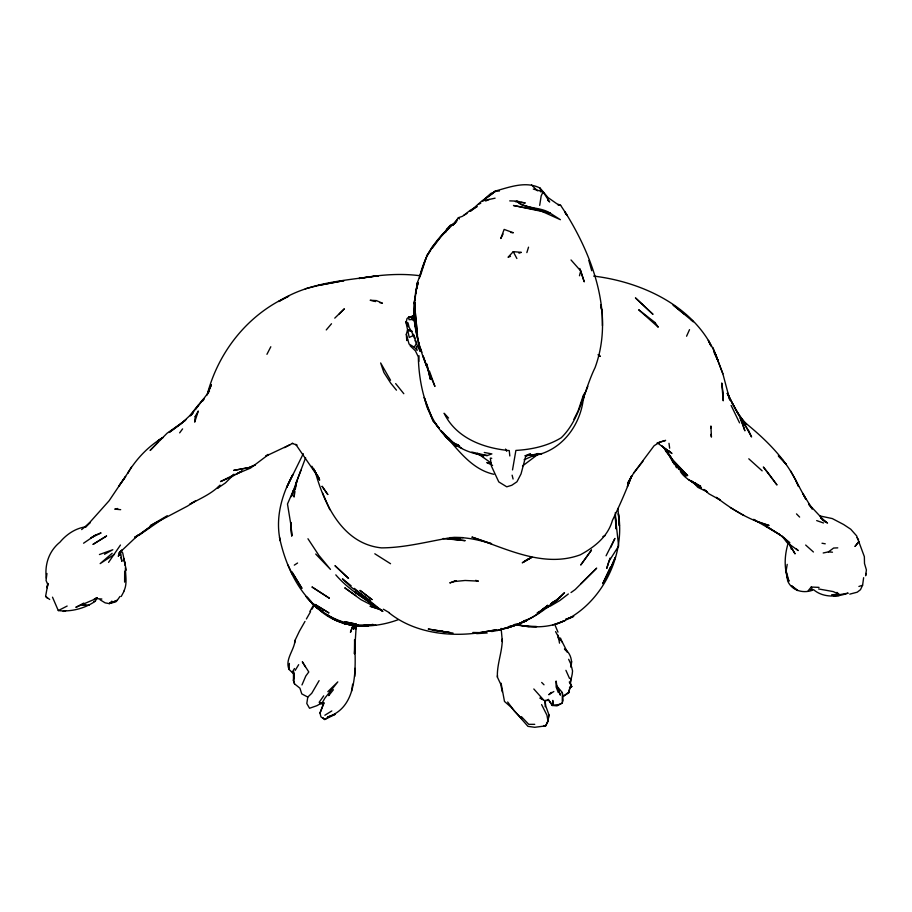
<?xml version="1.0" encoding="UTF-8"?>
<svg xmlns="http://www.w3.org/2000/svg" width="912" height="912" viewBox="0 0 912 912"><rect width="100%" height="100%" fill="white"/><g stroke="black" fill="none" stroke-linecap="round" stroke-linejoin="round"><path stroke-width="1.37" d="M124.613 582.118L124.67 571.151M327.841 691.672L337.805 681.902L324.763 698.296L322.426 702.525L316.943 705.671L309.533 708.259L306.797 703.483L307.789 697.076L301.781 693.907L299.934 688.195L294.53 683.875L293.447 680.705L293.504 671.528L294.029 673.512M562.282 701.453L562.339 695.776L562.909 696.54L568.609 692.938L570.011 687.374L571.676 686.622L570.376 682.826L570.844 678.095M429.404 371.013L434.933 386.437C423.67 359.852 411.711 332.23 415.063 302.659L415.393 314.275M356.261 625.279L354.437 653.847L354.608 639.574C355.418 665.714 359.191 706.868 327.682 716.992L335.399 714.244L324.729 719.522L320.944 716.866L319.998 713.07L323.908 702.878L319.952 702.992M354.814 676.328L355.042 668.325M562.202 641.866L567.378 652.114L564.448 649.013C570.182 652.376 572.77 660.505 570.901 666.763M418.847 361.426L419.018 355.737M501.087 683.213L504.484 701.442L511.541 707.621L527.945 726.351L534.763 727.297L545.672 725.872L547.918 721.552L548.956 714.848L545.832 706.241L545.034 700.792L539.915 697.999L543.324 699.652L533.816 688.982M46.284 578.208C44.574 564.22 49.009 551.042 59.998 542.127C66.428 534.443 75.354 528.344 85.397 526.897M300.937 470.284L296.537 481.81L294.359 490.724L294.063 497.04L294.964 491.5M502.261 691.855L500.779 684.353L497.405 677.137L497.496 675.575M583.623 395.534C581.753 424.468 561.45 452.101 531.479 456.023L534.922 454.803M47.378 598.249L45.6 596.345L47.96 583.429L47.15 587.784L47.618 584.182L46.045 580.454L46.957 573.477M552.376 705.455L552.786 700.405L553.299 705.193L552.376 705.455L548.226 699.413L552.376 705.455L557.004 705.854L562.134 703.095L563.126 700.291L562.282 692.516L556.901 686.109L556.115 681.036L556.138 686.998L558.315 692.607M583.68 395.888L583.338 399.73L584.375 393.243M710.687 428.275L710.915 425.995L711.428 437.099L710.893 434.397M570.616 666.832L571.664 661.257M865.91 573.431L865.636 575.757L866.4 569.932L864.496 563.479L864.359 556.662L856.642 535.868L850.725 529.211L843.646 524.525L832.303 518.575L820.036 515.964M294.154 675.632L293.607 680.17L294.53 683.875M293.447 680.705L294.12 675.746M849.767 594.145L857.246 592.184L860.472 589.688L862.604 585.219L863.63 577.706M512.521 469.908L515.896 450.425C531.707 449.491 547.588 446.093 561.245 437.749C580.283 419.269 583.783 390.678 595.069 367.616C614.403 315.005 593.256 256.933 564.927 211.766L565.771 214.24M415.393 296.149C411.061 314.617 416.305 333.393 420.546 351.394L418.665 342.057M415.781 293.561L417.525 282.389L426.178 257.583L422.347 269.576M539.699 205.371L541.169 195.92L543.085 191.873L533.303 189.058M351.542 691.193L352.648 684.182M294.291 674.504L289.093 669.476L289.378 663.4M295.408 488.729L296.537 481.81L291.338 496.641L293.926 489.22L287.485 503.994L290.996 525.472L291.726 535.925L290.939 522.462M787.216 564.368L786.133 570.935L788.971 581.252L786.851 576.293L785.859 569.464M356.273 625.119L355.589 629.2L356.535 625.301M543.643 725.564L545.672 725.872L547.93 720.799L548.956 714.848M294.587 643.028L295.055 640.327L299.432 631.15L304.996 621.414M414.105 335.126L409.26 337.463L406.079 322.837L406.98 318.641L408.941 316.909L414.47 316.783M583.395 395.147L578.105 410.913L573.876 419.315M525.859 455.772L521.037 473.921L516.956 481.775L511.757 485.287L506.753 486.814L498.773 481.912L491.443 466.123L490.314 458.098L491.739 458.303M568.609 692.938L570.011 687.374M579.473 275.755L580.716 270.944L571.026 259.966M294.359 490.724L297.426 479.473L305.611 457.744M418.015 283.108L416.556 288.397L418.209 283.016M407.607 339.697L406.763 340.518L406.33 334.294L407.482 330.19L410.104 330.144M323.908 702.878L319.998 713.07M788.435 542.241C785.107 552.854 783.967 564.266 786.782 575.13M295.055 640.327C294.337 650.245 284.624 659.467 289.093 669.476M420.683 274.945L421.925 270.91M526.851 252.613L528.538 247.163M329.825 692.117L328.719 695.628L333.416 689.723M419.531 277.829C423.407 258.837 433.485 242.33 447.61 229.186M610.014 558.11L606.731 568.438L608.977 561.256L618.644 546.049L615.292 516.181L616.022 528.88L615.338 512.544M445.523 232.526L446.629 229.117L450.186 225.469L455.02 223.098M352.796 625.826L350.447 632.335L353.389 624.663M580.944 403.982L587.83 386.369M301.975 684.946L305.805 676.009L308.792 671.973L302.317 661.759L305.224 666.683M355.144 625.381L353.537 629.314L355.441 624.788M211.345 385.081L207.138 394.953C218.196 351.998 247.813 314.401 288.705 296.183L278.753 301.53C308.21 282.344 344.713 280.554 378.583 275.698L358.883 278.513C379.039 274.934 399.695 273.053 420.079 275.755M686.576 336.22L689.518 329.642M208.05 392.012L211.322 384.875M610.687 547.496L614.916 538.422L606.081 555.796M52.497 597.178L58.288 610.573C70.885 612.1 84.907 608.464 95.35 601.179L96.797 598.101M315.187 471.504C324.364 504.769 342.798 543.86 381.421 547.873C402.876 547.804 423.647 542.594 444.623 538.764C460.321 535.435 476.52 539.334 491.579 543.712L471.88 537.088C506.308 548.614 543.563 568.37 580.34 554.804C594.521 547.063 607.871 536.689 612.419 520.399C619.442 505.921 625.951 491.203 631.56 476.11L627.376 486.506L631.651 475.95L627.581 483.383L633.612 473.157L654.098 445.74L659.695 442.229L665.623 440.393L657.085 442.993M303.286 453.686L286.676 487.43L292.946 474.422C281.762 494.464 275.116 518.005 280.269 540.873M119.928 552.991L118.275 556.309L121.877 550.004L118.856 553.322L138.122 535.15L134.691 537.761L150.617 526.429L139.65 534.546M503.071 234.008L500.791 238.499L504.142 229.414L513.342 232.754L510.731 232.469M266.942 354.312L270.818 346.754M319.097 680.648L311.756 693.28L307.789 697.076M121.239 596.448L124.169 590.999M306.386 618.986L310.559 611.69M311.95 609.262L313.34 606.833M448.157 228.969L450.186 225.469L452.888 225.161L456.718 221.616M309.898 611.405L314.059 604.223M417.206 350.436L414.242 347.187L416.841 342.764M124.021 590.782C127.486 583.748 125.389 575.233 125.4 567.663M131.385 467.138L127.748 473.191C136.23 459.044 148.109 446.481 162.279 437.977M292.376 671.973L294.485 668.519M295.192 670.377L298.669 664.677M108.574 562.385L120.452 545.034M195.521 409.442L209.464 391.134M319.132 702.354L323.692 695.845M117.58 599.868L119.996 596.425M128.695 471.652L109.098 500.779L85.637 527.045L90.22 522.485L81.624 529.587M430.624 250.538L426.417 256.283L432.185 247.095L447.895 228.422M432.299 248.246L440.724 236.767L457.436 219.815M452.888 225.161L458.394 217.683L462.487 216.304L470.318 210.239L477.158 206.477L470.364 211.276M179.653 432.858L182.594 428.891M190.391 415.906L198.531 404.917M633.612 473.157L642.983 461.244M202.475 401.223L204.151 399.114M220.02 485.127C211.892 493.609 200.287 498.613 189.947 504.154L194.552 501.463M218.914 486.518L217.421 488.387L225.412 482.938L233.939 474.457M203 399.399L189.662 415.747L180.838 424.046L169.165 432.459L186.219 419.509M808.203 590.702L811.235 587.032L819.044 587.385M326.257 329.927L331.501 323.749M191.417 414.914L193.253 412.828M294.314 565.132L297.574 563.012M519.008 253.183L521.356 252.35L513.251 251.666L508.064 257.241L510.515 256.318M109.862 603.151L111.834 601.122M339.218 313.945L344.383 308.803L334.761 318.14M492.377 193.891L495.227 191.087C509.591 187.165 525.745 180.781 540.075 188.066L547.998 197.562L556.856 203.764L560.618 205.291L567.287 215.483M580.887 583.714L596.676 568.13L575.221 589.528L571.015 592.561M470.25 211.219L481.775 201.039L495.091 198.178M157.776 442.525L150.115 450.448L167.044 433.257L185.204 420.523M551.281 692.379L548.785 694.716L553.823 691.524M491.659 194.279L482.528 200.834L490.861 193.435L495.091 191.828M112.142 553.322L100.16 563.616L114.479 554.291M233.905 474.263L230.77 476.942L232.72 475.46L220.533 481.559L231.477 476.828L242.136 470.968L236.197 474.069L250.492 468.107L268.595 454.507M538.593 453.857L522.508 466.009M267.809 454.472L265.745 456.171L290.153 444.634M568.347 593.974L559.854 600.518L550.939 605.773L544.361 608.361M482.528 200.834L489.938 195.145M492.058 193.526L495.227 191.087M96.17 597.907L93.947 599.56L97.322 597.964M568.837 692.14L562.909 696.54L562.282 692.516M823.194 552.991L828.449 551.874L833.614 548.044L837.775 547.861M58.288 610.573L67.157 606.035M537.977 453.458L534.637 455.829L537.932 453.743M83.573 543.21L95.612 535.036L101.061 532.904L90.824 537.955L95.612 535.036M162.382 437.794L157.856 440.827L163.294 437.418M328.16 717.242L324.729 719.522L322.939 717.664M554.006 601.453L551.84 602.889L557.973 599.458L553.322 602.023M556.183 600.005L560.527 597.132C549.001 605.864 537.624 616.227 523.841 620.935M537.1 612.978L539.368 611.473M541.625 609.968L545.023 607.723L539.186 612.043L547.736 605.237C532.813 620.434 512.259 627.844 491.705 631.56M195.704 500.791L187.587 506.046L150.252 525.722L167.249 515.736L139.399 534.956L134.896 537.043L138.464 535.173M528.812 558.646L522.257 562.818L531.046 557.756M324.854 715.247L331.808 710.938M463.706 215.437L467.024 213.419M531.867 557.015L523.967 561.655L531.206 557.711M569.476 687.865L571.676 686.622L569.305 682.005L570.376 682.826L572.189 674.207L572.554 671.015L571.596 666.866M292.763 443.232L284.612 447.61M104.549 554.268L112.814 549.731L99.442 554.53M83.767 603.094L75.833 607.324L97.276 598.09M569.156 618.507L571.3 617.39L568.894 618.484M525.346 620.502L518.267 624.161L507.574 627.855L526.589 620.776L516.819 624.731L497.439 630.511M525.266 620.491L516.819 624.731L497.667 630.34M410.24 317.102L412.406 316.088L415.04 316.692M551.008 603.835L553.333 602.764L551.019 603.596M562.134 703.095L559.136 704.463L553.299 705.193M516.591 624.652C532.152 627.878 549.628 628.174 564.083 620.662M478.321 204.334L480.761 203.228M485.64 201.028L489.311 199.386M524.081 459.785L536.017 454.518M525.175 455.795L541.876 453.606L525.175 455.795L530.453 453.595M117.112 600.415L109.178 603.596L105.131 602.855L100.16 599.822M552.866 624.914L564.87 620.741M602.878 536.564L604.998 535.743M453.617 581.594L456.217 580.67L449.798 582.928L453.617 581.594L465.12 580.477L478.39 581.126L475.676 580.351M418.334 357.561C419.497 400.972 436.78 451.508 487.133 455.567L491.876 453.902L484.261 452.477M858.899 586.473L862.604 585.219M556.867 623.933C599.389 608.521 626.008 557.631 618.382 513.593L618.61 516.34M398.099 619.727C371.583 629.588 338.774 629.086 317.57 608.167M63.19 611.45L65.721 610.698M813.561 589.665C823.069 597.827 836.965 597.189 848.171 593.119L840.248 594.544M93.719 601.624L95.35 601.179M512.031 625.757L518.267 624.161L509.033 626.441M305.292 288.785L318.915 285.331M414.607 319.428L409.009 319.69L408.941 316.909L415.074 318.995M117.728 508.508L114.764 509.135L120.68 509.671M89.399 605.226L81.943 604.713L85.671 604.975M837.615 595.023L833.648 595.73L839.143 595.673M811.235 587.032L812.535 590.224C803.187 593.712 791.719 590.668 787.672 580.933L787.09 576.669L787.523 578.573M570.103 686.827L571.676 686.622M831.653 594.784L838.892 594.168L836.977 592.378M375.847 625.085L352.397 625.347L342.764 623.204L355.885 625.757L352.397 625.347L368.425 625.586L359.396 625.951L346.309 624.059L356.045 625.917L365.017 625.735L356.045 625.917M476.657 633.635L487.213 632.974M359.396 625.951L368.425 625.586M545.524 700.325L548.363 700.256L545.034 700.792L545.228 706.743M496.63 191.064L499.411 191.03M534.74 724.333L528.732 724.345L521.39 716.627M451.748 537.567L463.057 537.601M449.947 537.613L460.48 537.761L453.595 537.567M526.657 626.419L536.518 626.578L526.657 626.419L515.075 624.15M472.861 632.472L479.974 632.62C449.114 637.237 413.877 632.86 388.991 612.739M509.728 200.879L516.762 201.119L525.255 202.988L521.026 202.407M95.372 598.591L101.859 599.013M558.11 205.097L560.618 205.291M828.449 551.874L832.474 552.205M443.175 538.525L465.166 540.656L446.834 538.559M453.047 633.088L428.207 629.063L450.197 632.654L433.325 630.454M518.928 625.347L529.131 626.601M818.6 588.958L833.158 591.569L838.892 594.168M515.371 201.643L518.198 202.031M439.174 630.602L441.921 630.979M657.962 442.844L659.319 443.038M351.428 624.788C342.684 624.002 334.476 620.297 327.442 615.167M593.644 276.085C644.681 282.241 700.268 309.031 717.869 360.571M411.757 330.908L407.482 330.19L412.064 331.455M822.008 543.244L825.246 543.803M342.809 623.204L350.96 624.629M358.519 624.994C312.645 620.616 287.987 578.06 279.482 537.236M540.029 210.512L513.479 205.496L550.153 213.146L560.401 219.701L540.029 210.512L550.153 213.146C540.235 206.5 525.266 209.338 516.762 201.119L520.9 204.527L550.153 213.146M319.907 703.483L323.509 704.246L322.426 702.525M487.133 455.567L471.835 452.078L482.539 456.011L480.168 454.564M489.402 463.148L486.803 462.555L492.594 465.371M375.619 301.576L370.181 300.265L376.428 300.595L382.402 303.206L379.688 302.556M810.426 589.688L812.535 590.224M412.406 316.088L414.88 316.84M380.236 609.376L370.033 606.218L382.117 610.276M292.068 443.392L297.004 445.067L295.762 444.372L319.109 478.481L313.432 468.779L319.656 480.157L317.171 474.707M816.685 520.592L823.49 522.975M493.848 474.286C472.678 469.68 459.374 451.554 445.877 436.187L456.41 446.39L446.709 437.851L440.895 430.51M322.848 611.097L318.961 609.41L311.608 603.14L322.381 611.861L312.2 603.322L306.979 597.406L310.969 601.407M458.098 445.17L451.702 441.818M703.973 489.436L709 493.848L720.275 500.072L716.387 497.359C732.188 509.637 749.584 520.285 769.078 525.472L757.006 521.356L753.734 519.418M455.293 443.939L459.614 446.105L457.368 444.463M406.079 322.837L405.92 321.799L407.995 322.859L409.135 327.397L415.245 338.158M374.741 606.697L360.947 599.64L344.747 587.83L355.76 595.525M326.485 614.506L336.368 620.559L327.579 615.178M383.371 609.227L389.196 612.602M730.409 507.619L743.839 515.462M414.242 347.187L409.055 344.052L406.33 334.294M680.409 471.572C685.277 479.29 694.328 482.596 701.385 487.863L694.807 482.551M374.786 605.511C360.707 596.881 346.663 587.431 335.798 574.868M688.366 479.587L700.701 486.221L695.309 484.34L690.544 480.943M753.757 519.487L780.478 535.013L765.886 525.939M374.809 553.778L390.541 563.719M374.843 605.534L354.973 592.002L382.698 611.416L354.38 588.388M461.666 448.214L454.21 443.392L442.457 432.322M765.749 525.848L780.045 535.002L789.872 542.971L781.858 535.777L786.896 542.458L798.182 550.552L796.256 548.773M822.51 519.726L827.515 523.066L820.481 517.697L825.554 522.063L808.807 504.176M490.93 462.886L477.512 453.332M370.067 600.449L351.485 587.442L342.467 578.869L351.131 585.789M480.396 454.678L483.656 456.969M598.192 354.916L600.301 356.421L598.295 354.654M372.085 603.778L382.698 611.416M449.513 438.718L445.01 435.434L441.704 431.342M45.6 596.345L49.693 599.48M790.066 545.33L794.979 553.709L790.066 545.33L791.228 549.07M742.767 420.785C765.111 438.797 787.124 459.568 798.559 486.449L795.617 480.111L805.923 499.309L802.651 493.221L812.318 509.056L808.568 504.188M705.238 490.246L707.381 491.978L697.817 487.316L692.162 481.183M684.467 314.287L673.045 304.95L693.348 321.765L691.102 319.77M411.871 319.04L415.541 322.05M547.622 200.161L549.651 201.974L543.085 191.873M805.672 545.045L813.424 551.999M748.786 458.804L762.147 470.843M668.906 450.699L671.95 453.503L657.563 443.05M315.575 606.286L318.961 609.41L316.966 607.403M410.069 345.705L415.405 350.846L418.334 356.877M531.514 184.965L537.51 190.813M541.682 682.45L544.008 684.798M796.495 513.889L799.63 517.081M521.653 718.553L514.357 711.029L507.653 701.989M315.712 554.04L330.475 569.407L318.858 555.317L307.96 538.753M435.024 422.951L433.097 420.899L426.873 406.798L424.228 397.472L433.097 420.899L439.06 428.161M448.579 418.072L444.098 413.239C456.125 438.056 483.292 448.191 509.249 450.574L509.808 455.966M678.026 467.332L686.006 476.315L672.703 461.86L667.402 452.227M746.757 424.468L739.085 415.553L731.344 401.44L739.085 415.553L743.85 421.857L735.916 409.819L727.366 393.585M557.905 637.625L560.504 640.646L555.556 631.617M458.394 217.683L459.42 218.937M396.458 390.176L390.735 383.143L383.884 372.461L380.646 362.953L390.553 380.293M439.219 428.275L435.07 423.168L439.231 428.412M395.66 383.599L403.811 393.71M121.114 550.734L122.721 552.923L125.218 565.132M664.916 448.978L671.221 457.904L665.543 449.16M668.211 453.389L673.079 460.378L687.591 475.585L673.079 460.378L665.749 451.201L664.073 447.484M442.856 432.22L446.709 437.851L443.699 433.291M857.052 537.635L858.602 539.984M677.639 467.115L679.018 469.349M311.893 466.237L316.065 473.396L313.432 468.779M790.522 470.797L795.64 480.008M513.251 251.666L516.876 258.506M565.919 670.331L569.533 678.448M727.149 393.311L730.877 400.528L727.571 393.015L729.839 400.083L722.863 373.772L712.933 347.518M405.92 321.799L408.382 326.61M541.603 704.588L546.949 715.213L547.93 720.799M505.556 449.057L506.673 451.292M714.506 353.263L718.28 360.935L713.594 351.28M711.257 346.446L708.328 340.404L710.551 345.044M731.105 405.395L739.564 422.86M412.395 333.917L416.066 341.533M287.964 564.973L292.421 574.378M415.028 340.541L420.044 351.177L419.474 348.395M568.655 659.308L570.923 664.232M560.47 638.047L562.408 642.493M322.563 492.959L329.825 509.671M555.146 625.336L557.973 632.153M674.971 464.083L676.476 467.731M556.879 686.212L560.435 695.138L556.901 686.109M717.185 358.621L714.86 352.636L722.863 373.772M671.916 458.77L673.957 464.003M420.489 348.316L421.88 352.294M423.271 356.273L426.497 365.564L423.02 356.09M588.821 260.422L591.717 270.739M579.815 268.447L584.239 281.854L580.716 270.944M600.689 306.067L602.034 311.391L600.609 304.688M512.122 475.175L513.08 479.017M426.713 364.105L430.384 379.369L426.964 364.23M120.943 557.426L121.912 561.347L120.521 552.455M540.075 188.066L540.93 192.056M414.914 323.395L418.129 339.389M125.092 564.984L123.884 558.475L126.255 570.171M558.098 635.185L559.512 643.165M119.996 551.749L120.464 555.032M668.986 443.323L669.659 448.202M617.926 508.429L619.396 525.973L618.826 519.088M497.405 677.137C496.789 664.324 502.375 651.886 502.295 638.993L502.341 641.535L501.144 628.402M547.702 719.408L547.918 721.552M416.51 346.503L416.761 349.433M290.974 523.169L291.726 535.925M602.296 311.904L602.433 325.687M195.202 416.465L194.689 422.142L198.292 411.027L195.202 416.465M415.553 292.877L414.23 303.913L417.525 282.389L415.553 292.877M615.315 557.357L606.628 577.49L615.315 557.357M610.789 566.683L602.786 583.566L610.789 566.683M858.773 541.728L855.103 546.345L858.773 541.728M591.455 550.13L580.864 564.847L591.455 550.13M125.582 476.588L119.016 485.845L125.582 476.588M117.26 600.267L115.767 601.852L109.178 603.596L117.26 600.267M564.46 592.754L556.24 600.632L564.46 592.754M556.651 600.301L547.143 607.552L556.651 600.301M106.522 536.039L93.149 544.304L106.522 536.039M254.995 465.052L246.457 468.631L254.995 465.052M573.591 616.398L565.725 619.351L573.591 616.398M496.379 629.816L477.01 633.133L496.379 629.816M331.056 283.016L318.391 285.445L344.063 280.611L331.056 283.016M248.759 467.628L233.734 470.387L248.759 467.628M373.065 624.492L360.08 625.963L373.065 624.492M356.33 624.139L345.101 621.859L356.33 624.139M344.622 623.318L332.105 618.256L344.622 623.318M328.822 612.853L315.187 604.531L328.822 612.853M329.312 598.181L312.143 587.066L329.312 598.181M797.612 590.486L791.821 585.994L797.612 590.486M371.959 599.56L360.103 590.463L371.959 599.56M655.033 322.54L638.685 309.749L658.259 327.203L655.033 322.54M667.937 450.881L661.656 445.922L668.587 451.417L667.937 450.881M348.475 578.333L335.137 565.828L348.475 578.333M642.014 304.015L635.436 297.893L652.992 314.344L642.014 304.015M782.815 460.241L778.312 455.852L786.304 464.459L782.815 460.241M316.692 607.928L306.181 596.551L316.692 607.928M768.007 472.781L763.344 467.024L776.99 484.979L768.007 472.781M327.761 494.452L322.118 486.358L327.761 494.452M301.861 588.194L292.057 572.143L301.861 588.194M748.991 431.33L743.348 422.199L751.568 436.962L748.991 431.33M742.721 424.205L740.145 417.878L744.899 430.829L742.721 424.205M723.193 393.676L721.745 382.994L723.227 400.801L723.193 393.676M416.374 323.555L415.12 310.958L417.434 335.126L416.374 323.555"/></g></svg>
